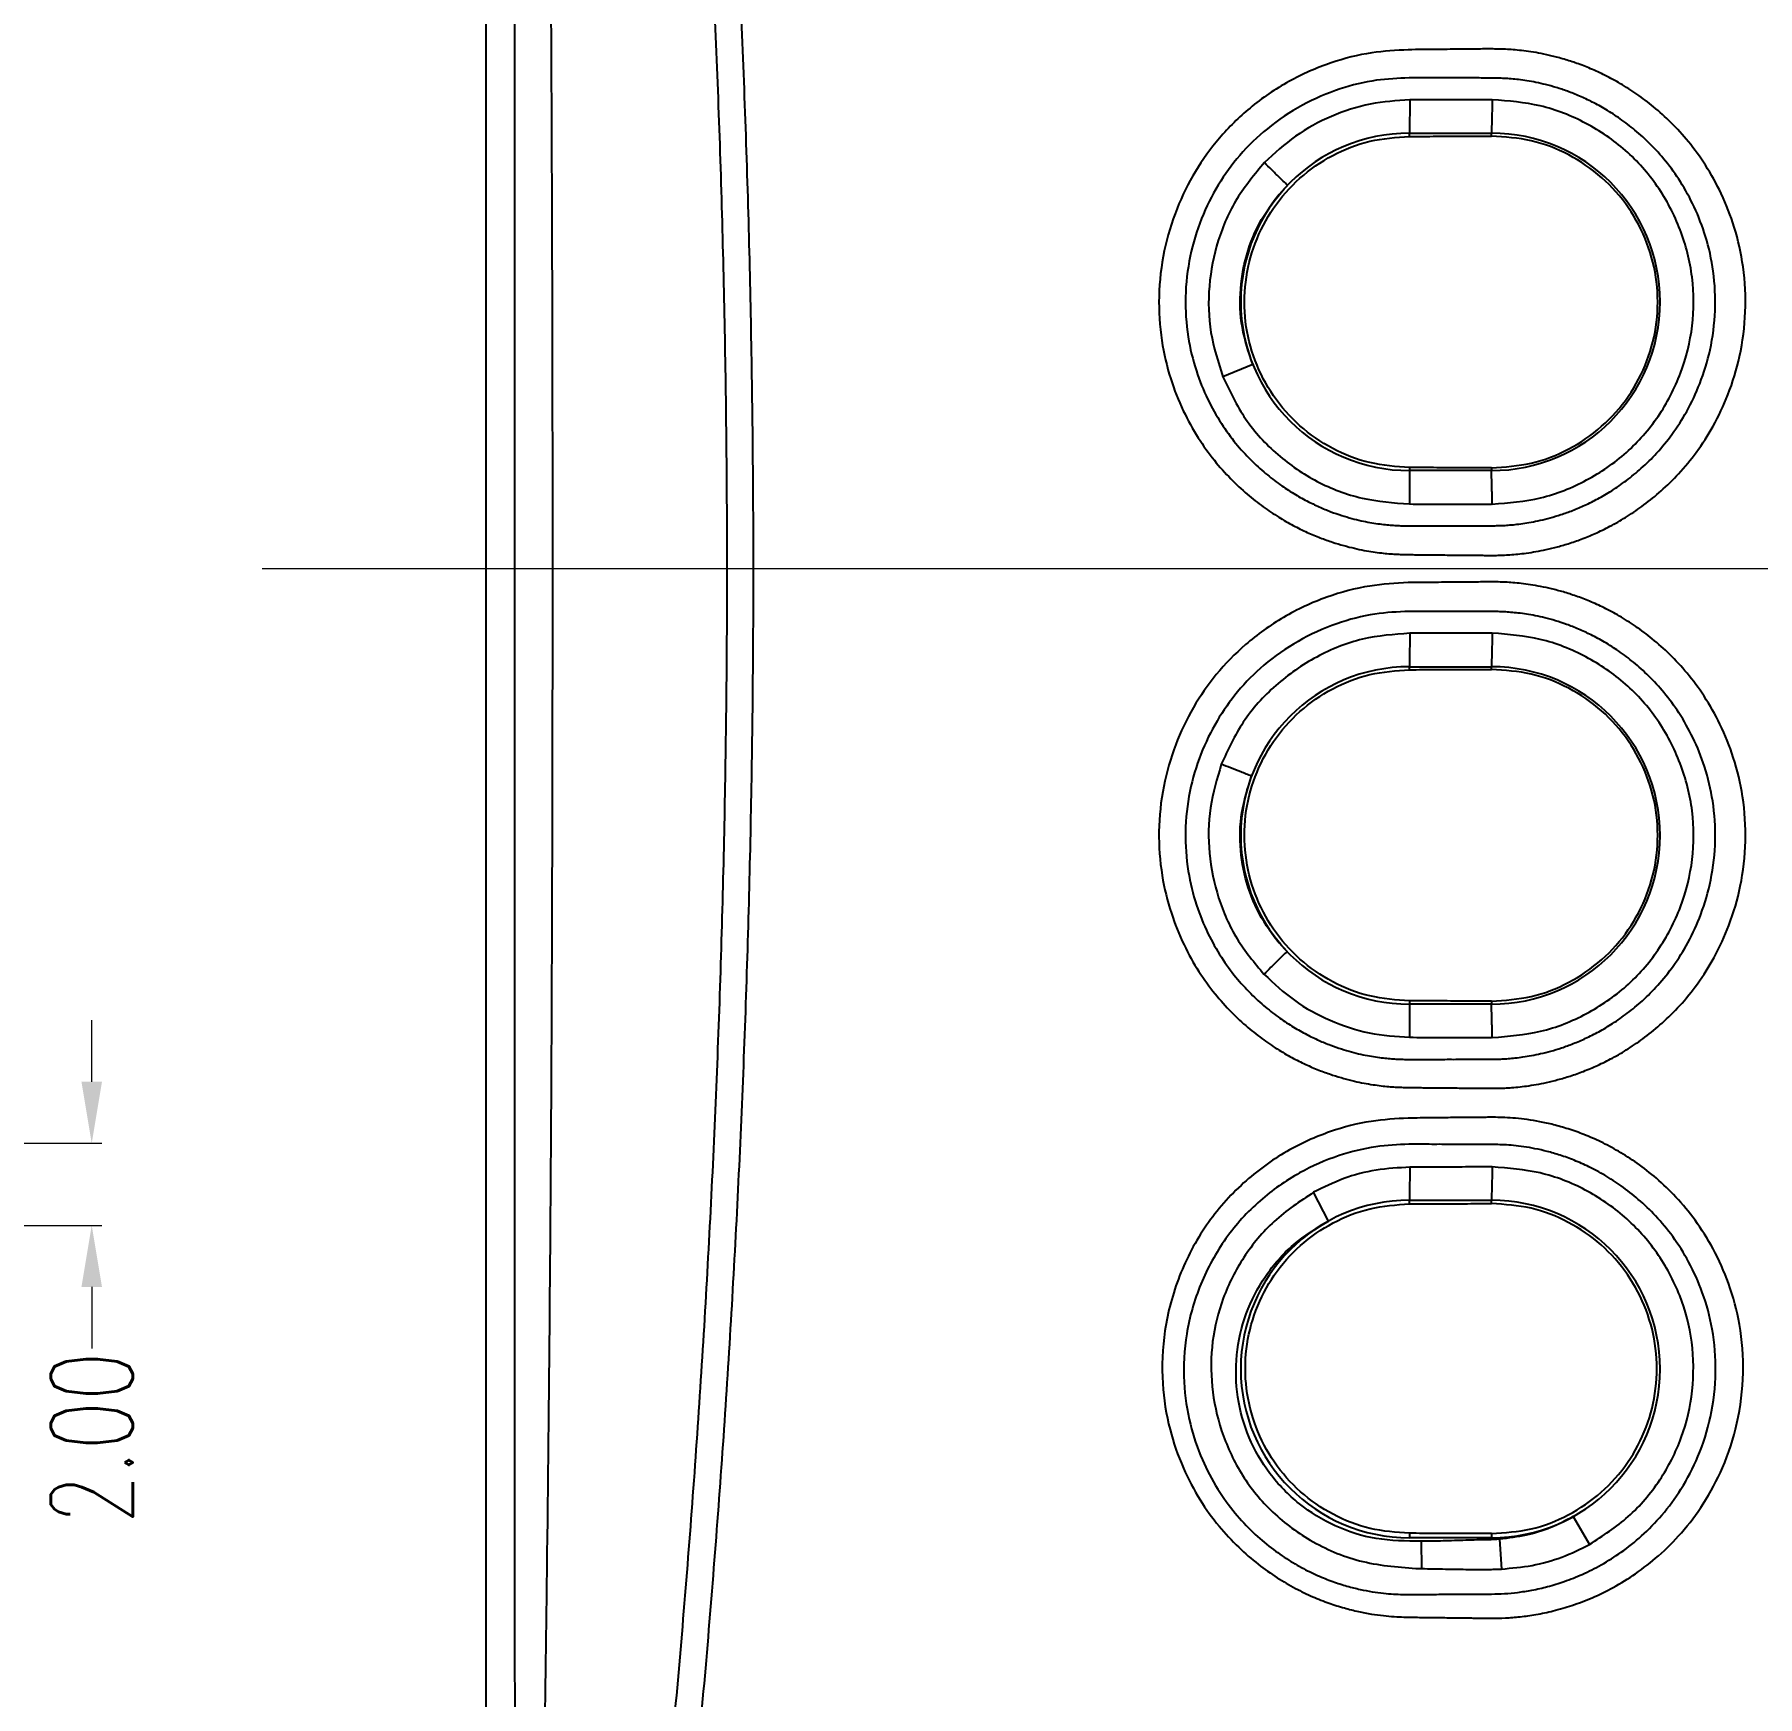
# Model space of a CAD drawing. Header units: millimetres. Extents: x 52832 to 53470, y -6025 to -5739.
# Drawn here: x 53343.85 to 53385.84, y -5903.73 to -5863.23 of the extents above; entities that cross this region are included whole.
import ezdxf

# ---------------------------------------------------------------- set-up
doc = ezdxf.new("R2010")
doc.units = ezdxf.units.MM
doc.linetypes.add('CENTER', pattern=[0.6, 0.375, -0.075, 0.075, -0.075])
doc.layers.get('0').update_dxf_attribs({"linetype": 'CONTINUOUS'})
doc.layers.get('Defpoints').update_dxf_attribs({"linetype": 'CONTINUOUS'})
doc.layers.add('dim', color=82, linetype='CONTINUOUS', lineweight=9)
doc.layers.add('part', color=7, linetype='CONTINUOUS', lineweight=20)
doc.styles.get("Standard").update_dxf_attribs({"font": 'romans.shx', "width": 0.7})
doc.dimstyles.new('03', dxfattribs={"dimscale": 0.5, "dimtxt": 4, "dimasz": 3, "dimexe": 0.5, "dimexo": 0.5, "dimgap": 0.09, "dimtad": 0, "dimzin": 0, "dimdsep": 46, "dimtxsty": 'Standard', "dimcen": 0, "dimclrd": 256, "dimclre": 256, "dimclrt": 6, "dimazin": 2, "dimtp": 0.01, "dimtm": 0.01, "dimtfac": 1, "dimtofl": 0, "dimtmove": 0, "dimatfit": 0, "dimfxl": 0, "dimtolj": 1, "dimtzin": 0, "dimlwd": -1, "dimlwe": -1, "dimarcsym": 0})

# ---------------------------------------------------------------- blocks, each defined once
blk = doc.blocks.new('*D1172')
at = {"layer": 'Defpoints', "color": 0}
for p in [(53330.838, -5890.249), (53330.838, -5892.249), (53345.243, -5892.249)]:
    blk.add_point(p, dxfattribs=at)
at = {"layer": 'dim'}
for p, q in [((53345.243, -5888.749), (53345.243, -5887.249)), ((53331.088, -5890.249), (53345.493, -5890.249)), ((53331.088, -5892.249), (53345.493, -5892.249)), ((53345.243, -5893.749), (53345.243, -5895.249))]:
    blk.add_line(p, q, dxfattribs=at)
for points in [[(53344.993, -5888.749), (53345.493, -5888.749), (53345.243, -5890.249)], [(53344.993, -5893.749), (53345.493, -5893.749), (53345.243, -5892.249)]]:
    blk.add_solid(points, dxfattribs=at)
at = {"layer": 'dim', "color": 6, "insert": (53345.243, -5897.427), "char_height": 2, "attachment_point": 5, "rotation": 90}
blk.add_mtext('\\A1;2.00', dxfattribs=at)

msp = doc.modelspace()

# ---------------------------------------------------------------- linework, layer by layer
at = {"color": 7, "linetype": 'Continuous'}
for p, q in [((53354.858, -5928.254), (53354.858, -5824.243)), ((53377.371, -5864.83), (53377.358, -5865.639)), ((53377.358, -5865.718), (53377.358, -5865.639)), ((53377.358, -5865.639), (53379.358, -5865.639)), ((53379.358, -5865.711), (53379.358, -5865.639)), ((53373.541, -5871.273), (53372.811, -5871.575)), ((53377.358, -5873.787), (53377.358, -5873.859)), ((53377.358, -5873.859), (53377.364, -5874.674)), ((53379.358, -5873.859), (53377.358, -5873.859)), ((53379.358, -5873.793), (53379.358, -5873.859)), ((53377.358, -5878.711), (53377.358, -5878.639)), ((53377.358, -5878.639), (53379.358, -5878.639)), ((53379.358, -5878.705), (53379.358, -5878.639)), ((53377.358, -5886.78), (53377.358, -5886.859)), ((53379.358, -5886.859), (53377.358, -5886.859)), ((53379.358, -5886.787), (53379.358, -5886.859)), ((53375.384, -5892.144), (53375.023, -5891.444)), ((53377.358, -5891.726), (53377.358, -5891.639)), ((53377.358, -5891.639), (53379.358, -5891.639)), ((53379.358, -5891.719), (53379.358, -5891.639)), ((53381.35, -5899.344), (53381.749, -5900.023)), ((53377.358, -5899.752), (53377.358, -5899.859)), ((53379.358, -5899.859), (53377.358, -5899.859)), ((53377.642, -5899.946), (53377.653, -5900.612)), ((53379.358, -5899.759), (53379.358, -5899.859)), ((53379.553, -5899.895), (53379.602, -5900.622))]:
    msp.add_line(p, q, dxfattribs=at)
for centre, start, end in [((53377.358, -5869.749), 90, 270), ((53379.358, -5869.749), 270, 90), ((53377.358, -5882.749), 90, 270), ((53379.358, -5882.749), 270, 90), ((53377.358, -5895.749), 90, 270), ((53379.358, -5895.749), 270, 90)]:
    msp.add_arc(centre, 4.11, start, end, dxfattribs=at)
for points in [[(53357.634, -5924.338), (53358.495, -5918.375), (53359.25, -5912.399), (53359.894, -5906.41), (53360.174, -5903.41), (53360.424, -5900.407), (53360.645, -5897.4), (53360.837, -5894.389), (53361.133, -5888.358), (53361.311, -5882.318), (53361.371, -5876.274), (53361.312, -5870.23), (53361.135, -5864.189), (53360.84, -5858.153), (53360.648, -5855.138), (53360.427, -5852.126), (53360.176, -5849.117), (53359.897, -5846.111), (53359.251, -5840.109), (53358.496, -5834.125), (53357.634, -5828.16)], [(53356.977, -5828.311), (53357.843, -5834.255), (53358.601, -5840.219), (53359.247, -5846.202), (53359.527, -5849.199), (53359.778, -5852.199), (53359.999, -5855.202), (53360.191, -5858.207), (53360.486, -5864.225), (53360.663, -5870.248), (53360.722, -5876.274), (53360.662, -5882.3), (53360.484, -5888.322), (53360.188, -5894.335), (53359.996, -5897.337), (53359.775, -5900.335), (53359.525, -5903.329), (53359.245, -5906.319), (53358.6, -5912.289), (53357.842, -5918.245), (53356.977, -5924.187)], [(53355.561, -5838.473), (53355.546, -5864.332), (53355.546, -5887.577), (53355.555, -5908.214), (53355.585, -5926.609)], [(53355.711, -5926.577), (53355.917, -5920.282), (53356.1, -5913.995), (53356.235, -5907.707), (53356.332, -5901.418), (53356.447, -5888.834), (53356.479, -5876.249), (53356.447, -5863.663), (53356.332, -5851.08), (53356.235, -5844.791), (53356.1, -5838.503)], [(53377.332, -5863.607), (53376.44, -5863.683), (53375.45, -5863.927), (53374.422, -5864.381), (53373.474, -5865.027), (53372.727, -5865.761), (53372.144, -5866.57), (53371.694, -5867.478), (53371.384, -5868.504), (53371.256, -5869.616), (53371.324, -5870.692), (53371.542, -5871.625), (53371.848, -5872.403), (53372.211, -5873.06), (53372.604, -5873.609), (53373.007, -5874.062), (53373.407, -5874.436), (53373.797, -5874.742), (53374.172, -5874.993), (53374.529, -5875.198), (53374.868, -5875.365), (53375.187, -5875.498), (53375.483, -5875.604), (53375.759, -5875.688), (53376.017, -5875.753), (53376.256, -5875.803), (53376.476, -5875.84), (53376.677, -5875.867), (53376.857, -5875.885), (53377.02, -5875.896), (53377.174, -5875.903), (53377.326, -5875.907), (53377.482, -5875.909), (53377.653, -5875.911), (53377.845, -5875.912), (53378.058, -5875.915), (53378.279, -5875.917), (53378.486, -5875.919), (53378.675, -5875.92), (53378.841, -5875.922), (53378.989, -5875.923), (53379.121, -5875.924), (53379.24, -5875.926), (53379.348, -5875.926)], [(53379.348, -5875.926), (53379.483, -5875.925), (53379.635, -5875.92), (53379.807, -5875.911), (53379.997, -5875.895), (53380.207, -5875.87), (53380.439, -5875.833), (53380.692, -5875.783), (53380.968, -5875.716), (53381.266, -5875.629), (53381.587, -5875.516), (53381.928, -5875.373), (53382.29, -5875.194), (53382.672, -5874.972), (53383.073, -5874.697), (53383.491, -5874.356), (53383.92, -5873.936), (53384.349, -5873.416), (53384.758, -5872.78), (53385.12, -5872.014), (53385.405, -5871.077), (53385.544, -5869.99), (53385.49, -5868.897), (53385.275, -5867.93), (53384.957, -5867.112), (53384.574, -5866.422), (53384.158, -5865.849), (53383.732, -5865.381), (53383.31, -5864.999), (53382.898, -5864.687), (53382.503, -5864.434), (53382.128, -5864.231), (53381.773, -5864.068), (53381.44, -5863.939), (53381.128, -5863.838), (53380.838, -5863.76), (53380.569, -5863.701), (53380.319, -5863.657), (53380.09, -5863.627), (53379.885, -5863.607), (53379.699, -5863.595), (53379.527, -5863.59), (53379.358, -5863.588), (53379.185, -5863.588), (53378.997, -5863.591), (53378.785, -5863.593), (53378.546, -5863.595), (53378.282, -5863.597), (53377.992, -5863.6), (53377.677, -5863.603), (53377.332, -5863.607)], [(53377.349, -5864.291), (53376.556, -5864.352), (53375.672, -5864.563), (53374.749, -5864.96), (53373.896, -5865.53), (53373.224, -5866.182), (53372.701, -5866.903), (53372.295, -5867.717), (53372.016, -5868.637), (53371.902, -5869.634), (53371.967, -5870.599), (53372.166, -5871.433), (53372.446, -5872.127), (53372.775, -5872.711), (53373.129, -5873.198), (53373.492, -5873.599), (53373.853, -5873.929), (53374.204, -5874.199), (53374.54, -5874.42), (53374.859, -5874.599), (53375.162, -5874.744), (53375.445, -5874.861), (53375.71, -5874.953), (53375.955, -5875.025), (53376.184, -5875.081), (53376.396, -5875.123), (53376.591, -5875.154), (53376.768, -5875.176), (53376.927, -5875.191), (53377.071, -5875.2), (53377.209, -5875.205), (53377.35, -5875.207), (53377.501, -5875.207), (53377.67, -5875.207), (53377.863, -5875.206), (53378.077, -5875.206), (53378.297, -5875.206), (53378.504, -5875.205), (53378.692, -5875.205), (53378.859, -5875.205), (53379.007, -5875.205), (53379.14, -5875.205), (53379.256, -5875.205), (53379.357, -5875.204)], [(53379.357, -5875.204), (53379.481, -5875.202), (53379.618, -5875.198), (53379.767, -5875.189), (53379.933, -5875.174), (53380.119, -5875.15), (53380.323, -5875.117), (53380.546, -5875.072), (53380.789, -5875.011), (53381.052, -5874.933), (53381.334, -5874.832), (53381.634, -5874.705), (53381.952, -5874.546), (53382.288, -5874.35), (53382.641, -5874.106), (53383.008, -5873.805), (53383.384, -5873.435), (53383.758, -5872.978), (53384.116, -5872.419), (53384.434, -5871.745), (53384.685, -5870.921), (53384.808, -5869.965), (53384.762, -5869.003), (53384.575, -5868.153), (53384.297, -5867.432), (53383.963, -5866.823), (53383.599, -5866.318), (53383.226, -5865.904), (53382.855, -5865.565), (53382.493, -5865.288), (53382.145, -5865.063), (53381.815, -5864.881), (53381.503, -5864.735), (53381.21, -5864.619), (53380.935, -5864.527), (53380.679, -5864.456), (53380.442, -5864.403), (53380.221, -5864.363), (53380.019, -5864.335), (53379.838, -5864.317), (53379.675, -5864.306), (53379.522, -5864.299), (53379.367, -5864.297), (53379.201, -5864.296), (53379.015, -5864.295), (53378.802, -5864.295), (53378.562, -5864.294), (53378.298, -5864.294), (53378.01, -5864.293), (53377.694, -5864.292), (53377.349, -5864.291)], [(53377.371, -5864.83), (53376.404, -5864.932), (53375.459, -5865.23), (53374.582, -5865.715), (53373.825, -5866.357)], [(53379.378, -5864.825), (53378.725, -5864.824), (53378.056, -5864.828), (53377.371, -5864.83)], [(53379.378, -5864.825), (53379.369, -5865.201), (53379.358, -5865.639)], [(53379.379, -5874.677), (53380.556, -5874.523), (53381.676, -5874.089), (53382.647, -5873.417), (53383.418, -5872.539), (53383.965, -5871.486), (53384.25, -5870.332), (53384.247, -5869.151), (53383.955, -5867.992), (53383.4, -5866.935), (53382.625, -5866.062), (53381.661, -5865.402), (53380.547, -5864.976), (53379.378, -5864.825)], [(53377.358, -5873.787), (53376.395, -5873.666), (53375.488, -5873.319), (53374.69, -5872.766), (53374.048, -5872.038), (53373.599, -5871.178), (53373.367, -5870.236), (53373.368, -5869.266), (53373.599, -5868.324), (53374.049, -5867.465), (53374.691, -5866.738), (53375.488, -5866.185), (53376.395, -5865.838), (53377.358, -5865.718)], [(53377.358, -5865.718), (53378.022, -5865.716), (53378.691, -5865.713), (53379.358, -5865.711)], [(53379.358, -5873.793), (53380.327, -5873.678), (53381.24, -5873.334), (53382.044, -5872.781), (53382.692, -5872.052), (53383.147, -5871.188), (53383.381, -5870.241), (53383.381, -5869.265), (53383.147, -5868.317), (53382.693, -5867.453), (53382.045, -5866.724), (53381.24, -5866.17), (53380.327, -5865.826), (53379.358, -5865.711)], [(53373.825, -5866.357), (53373.159, -5867.234), (53372.7, -5868.257), (53372.483, -5869.365), (53372.522, -5870.494), (53372.811, -5871.575)], [(53374.385, -5866.911), (53374.185, -5866.713), (53373.995, -5866.525), (53373.825, -5866.357)], [(53373.541, -5871.273), (53373.287, -5870.373), (53373.246, -5869.428), (53373.427, -5868.499), (53373.817, -5867.642), (53374.385, -5866.911)], [(53372.811, -5871.575), (53373.366, -5872.6), (53374.151, -5873.468), (53375.111, -5874.122), (53376.204, -5874.529), (53377.364, -5874.674)], [(53379.358, -5873.793), (53378.694, -5873.791), (53378.025, -5873.789), (53377.358, -5873.787)], [(53379.379, -5874.677), (53379.369, -5874.304), (53379.358, -5873.859)], [(53377.364, -5874.674), (53378.049, -5874.678), (53378.714, -5874.68), (53379.357, -5874.678)], [(53379.379, -5874.677), (53379.372, -5874.677), (53379.364, -5874.678), (53379.357, -5874.678)], [(53377.331, -5876.59), (53376.394, -5876.673), (53375.348, -5876.944), (53374.29, -5877.436), (53373.363, -5878.101), (53372.652, -5878.83), (53372.093, -5879.635), (53371.662, -5880.537), (53371.37, -5881.553), (53371.255, -5882.655), (53371.332, -5883.723), (53371.556, -5884.646), (53371.865, -5885.415), (53372.228, -5886.065), (53372.621, -5886.608), (53373.023, -5887.057), (53373.421, -5887.427), (53373.809, -5887.731), (53374.182, -5887.98), (53374.537, -5888.183), (53374.874, -5888.348), (53375.191, -5888.481), (53375.486, -5888.586), (53375.76, -5888.669), (53376.016, -5888.735), (53376.253, -5888.785), (53376.473, -5888.822), (53376.673, -5888.849), (53376.852, -5888.867), (53377.015, -5888.879), (53377.168, -5888.886), (53377.318, -5888.89), (53377.473, -5888.892), (53377.641, -5888.894), (53377.83, -5888.896), (53378.042, -5888.898), (53378.262, -5888.9), (53378.473, -5888.902), (53378.664, -5888.904), (53378.834, -5888.906), (53378.984, -5888.907), (53379.118, -5888.909), (53379.239, -5888.91), (53379.348, -5888.91)], [(53379.348, -5888.91), (53379.484, -5888.909), (53379.638, -5888.905), (53379.81, -5888.896), (53380.001, -5888.879), (53380.213, -5888.854), (53380.446, -5888.818), (53380.701, -5888.767), (53380.978, -5888.699), (53381.278, -5888.611), (53381.6, -5888.497), (53381.943, -5888.352), (53382.307, -5888.172), (53382.691, -5887.946), (53383.095, -5887.667), (53383.515, -5887.322), (53383.946, -5886.895), (53384.376, -5886.366), (53384.784, -5885.72), (53385.144, -5884.942), (53385.422, -5883.986), (53385.547, -5882.89), (53385.478, -5881.802), (53385.253, -5880.847), (53384.928, -5880.04), (53384.542, -5879.359), (53384.124, -5878.796), (53383.699, -5878.336), (53383.278, -5877.96), (53382.868, -5877.653), (53382.475, -5877.404), (53382.102, -5877.204), (53381.75, -5877.045), (53381.42, -5876.918), (53381.11, -5876.818), (53380.822, -5876.742), (53380.556, -5876.684), (53380.308, -5876.641), (53380.082, -5876.611), (53379.879, -5876.591), (53379.696, -5876.58), (53379.525, -5876.574), (53379.359, -5876.572), (53379.187, -5876.573), (53378.999, -5876.575), (53378.787, -5876.577), (53378.548, -5876.579), (53378.283, -5876.581), (53377.993, -5876.584), (53377.677, -5876.587), (53377.331, -5876.59)], [(53377.349, -5877.29), (53376.519, -5877.357), (53375.588, -5877.592), (53374.643, -5878.021), (53373.81, -5878.604), (53373.171, -5879.249), (53372.669, -5879.963), (53372.277, -5880.768), (53372.009, -5881.676), (53371.901, -5882.664), (53371.969, -5883.621), (53372.17, -5884.448), (53372.449, -5885.138), (53372.776, -5885.718), (53373.129, -5886.202), (53373.492, -5886.602), (53373.851, -5886.931), (53374.201, -5887.2), (53374.536, -5887.419), (53374.855, -5887.598), (53375.157, -5887.743), (53375.44, -5887.86), (53375.704, -5887.952), (53375.949, -5888.024), (53376.177, -5888.079), (53376.389, -5888.122), (53376.584, -5888.153), (53376.762, -5888.175), (53376.92, -5888.19), (53377.065, -5888.199), (53377.202, -5888.204), (53377.342, -5888.206), (53377.491, -5888.207), (53377.658, -5888.206), (53377.847, -5888.205), (53378.059, -5888.205), (53378.28, -5888.204), (53378.49, -5888.204), (53378.681, -5888.203), (53378.85, -5888.203), (53379.001, -5888.202), (53379.136, -5888.202), (53379.254, -5888.202), (53379.357, -5888.202)], [(53379.357, -5888.202), (53379.482, -5888.2), (53379.62, -5888.195), (53379.771, -5888.186), (53379.939, -5888.17), (53380.126, -5888.146), (53380.332, -5888.112), (53380.557, -5888.066), (53380.802, -5888.004), (53381.066, -5887.924), (53381.35, -5887.821), (53381.653, -5887.692), (53381.973, -5887.531), (53382.311, -5887.33), (53382.667, -5887.082), (53383.036, -5886.776), (53383.413, -5886.397), (53383.788, -5885.931), (53384.145, -5885.362), (53384.459, -5884.675), (53384.702, -5883.834), (53384.811, -5882.869), (53384.75, -5881.912), (53384.551, -5881.073), (53384.266, -5880.363), (53383.928, -5879.765), (53383.563, -5879.269), (53383.189, -5878.863), (53382.819, -5878.531), (53382.459, -5878.26), (53382.114, -5878.04), (53381.786, -5877.863), (53381.477, -5877.72), (53381.187, -5877.607), (53380.915, -5877.518), (53380.662, -5877.449), (53380.427, -5877.397), (53380.21, -5877.358), (53380.011, -5877.331), (53379.833, -5877.314), (53379.672, -5877.303), (53379.521, -5877.297), (53379.368, -5877.294), (53379.203, -5877.293), (53379.017, -5877.293), (53378.804, -5877.293), (53378.565, -5877.293), (53378.3, -5877.292), (53378.011, -5877.291), (53377.695, -5877.291), (53377.349, -5877.29)], [(53377.371, -5877.823), (53376.218, -5877.968), (53375.098, -5878.402), (53374.103, -5879.095), (53373.31, -5879.99), (53372.774, -5881.016)], [(53377.371, -5877.823), (53377.367, -5878.065), (53377.362, -5878.343), (53377.358, -5878.639)], [(53379.378, -5877.821), (53378.725, -5877.819), (53378.056, -5877.821), (53377.371, -5877.823)], [(53379.378, -5877.821), (53379.369, -5878.194), (53379.358, -5878.639)], [(53379.379, -5887.673), (53380.555, -5887.52), (53381.675, -5887.088), (53382.645, -5886.418), (53383.416, -5885.541), (53383.964, -5884.489), (53384.25, -5883.335), (53384.248, -5882.153), (53383.956, -5880.994), (53383.401, -5879.937), (53382.626, -5879.062), (53381.662, -5878.401), (53380.548, -5877.974), (53379.378, -5877.821)], [(53377.358, -5886.78), (53376.395, -5886.66), (53375.488, -5886.313), (53374.691, -5885.76), (53374.049, -5885.033), (53373.599, -5884.174), (53373.368, -5883.232), (53373.367, -5882.262), (53373.599, -5881.32), (53374.048, -5880.46), (53374.69, -5879.732), (53375.488, -5879.178), (53376.394, -5878.831), (53377.358, -5878.711)], [(53377.358, -5878.711), (53378.023, -5878.709), (53378.692, -5878.707), (53379.358, -5878.705)], [(53379.358, -5886.787), (53380.327, -5886.672), (53381.241, -5886.327), (53382.045, -5885.774), (53382.693, -5885.044), (53383.147, -5884.181), (53383.381, -5883.233), (53383.381, -5882.257), (53383.147, -5881.31), (53382.692, -5880.446), (53382.044, -5879.716), (53381.24, -5879.164), (53380.327, -5878.82), (53379.358, -5878.705)], [(53372.774, -5881.016), (53372.511, -5882.075), (53372.488, -5883.185), (53372.709, -5884.269), (53373.16, -5885.266), (53373.814, -5886.129)], [(53373.51, -5881.304), (53373.247, -5881.201), (53372.997, -5881.103), (53372.774, -5881.016)], [(53374.376, -5885.578), (53373.815, -5884.853), (53373.431, -5884.016), (53373.248, -5883.113), (53373.275, -5882.192), (53373.51, -5881.304)], [(53374.376, -5885.578), (53374.175, -5885.775), (53373.984, -5885.962), (53373.814, -5886.129)], [(53373.814, -5886.129), (53374.556, -5886.766), (53375.428, -5887.252), (53376.38, -5887.557), (53377.364, -5887.667)], [(53379.358, -5886.787), (53378.693, -5886.784), (53378.024, -5886.782), (53377.358, -5886.78)], [(53377.358, -5886.859), (53377.36, -5887.153), (53377.362, -5887.428), (53377.364, -5887.667)], [(53379.379, -5887.673), (53379.369, -5887.297), (53379.358, -5886.859)], [(53377.364, -5887.667), (53378.05, -5887.672), (53378.714, -5887.674), (53379.357, -5887.673)], [(53379.379, -5887.673), (53379.372, -5887.673), (53379.364, -5887.673), (53379.357, -5887.673)], [(53377.332, -5889.636), (53376.426, -5889.715), (53375.434, -5889.966), (53374.371, -5890.449), (53373.317, -5891.216), (53372.413, -5892.247), (53371.758, -5893.481), (53371.4, -5894.818), (53371.347, -5896.104), (53371.524, -5897.222), (53371.849, -5898.161), (53372.261, -5898.94), (53372.72, -5899.577), (53373.198, -5900.092), (53373.675, -5900.506), (53374.139, -5900.835), (53374.583, -5901.095), (53375.005, -5901.298), (53375.403, -5901.454), (53375.773, -5901.571), (53376.116, -5901.657), (53376.434, -5901.718), (53376.728, -5901.758), (53376.99, -5901.781), (53377.224, -5901.792), (53377.443, -5901.797), (53377.663, -5901.8), (53377.894, -5901.803), (53378.117, -5901.806), (53378.321, -5901.808), (53378.502, -5901.811), (53378.661, -5901.813), (53378.804, -5901.814), (53378.932, -5901.816), (53379.047, -5901.817), (53379.153, -5901.819), (53379.253, -5901.82), (53379.351, -5901.821)], [(53379.351, -5901.821), (53379.7, -5901.813), (53380.054, -5901.785), (53380.442, -5901.73), (53380.865, -5901.64), (53381.32, -5901.508), (53381.809, -5901.322), (53382.326, -5901.07), (53382.868, -5900.736), (53383.426, -5900.301), (53383.986, -5899.742), (53384.519, -5899.033), (53384.988, -5898.154), (53385.341, -5897.072), (53385.491, -5895.844), (53385.402, -5894.666), (53385.135, -5893.661), (53384.76, -5892.82), (53384.322, -5892.126), (53383.853, -5891.56), (53383.377, -5891.102), (53382.908, -5890.735), (53382.454, -5890.444), (53382.022, -5890.214), (53381.612, -5890.036), (53381.227, -5889.9), (53380.869, -5889.798), (53380.537, -5889.724), (53380.229, -5889.674), (53379.946, -5889.641), (53379.688, -5889.624), (53379.46, -5889.617), (53379.264, -5889.617), (53379.092, -5889.618), (53378.927, -5889.62), (53378.756, -5889.622), (53378.567, -5889.623), (53378.359, -5889.625), (53378.132, -5889.628), (53377.886, -5889.63), (53377.62, -5889.633), (53377.332, -5889.636)], [(53377.348, -5890.273), (53376.538, -5890.336), (53375.645, -5890.551), (53374.683, -5890.972), (53373.719, -5891.649), (53372.888, -5892.568), (53372.275, -5893.68), (53371.93, -5894.894), (53371.866, -5896.07), (53372.019, -5897.095), (53372.312, -5897.958), (53372.689, -5898.674), (53373.11, -5899.258), (53373.55, -5899.729), (53373.991, -5900.106), (53374.419, -5900.404), (53374.829, -5900.638), (53375.217, -5900.819), (53375.582, -5900.958), (53375.921, -5901.061), (53376.235, -5901.135), (53376.526, -5901.186), (53376.793, -5901.218), (53377.032, -5901.235), (53377.247, -5901.242), (53377.458, -5901.243), (53377.675, -5901.242), (53377.907, -5901.24), (53378.131, -5901.238), (53378.334, -5901.237), (53378.514, -5901.236), (53378.674, -5901.235), (53378.817, -5901.234), (53378.945, -5901.233), (53379.061, -5901.233), (53379.167, -5901.232), (53379.265, -5901.232), (53379.357, -5901.231)], [(53379.357, -5901.231), (53379.678, -5901.22), (53379.995, -5901.191), (53380.345, -5901.136), (53380.725, -5901.05), (53381.134, -5900.925), (53381.572, -5900.752), (53382.034, -5900.519), (53382.518, -5900.213), (53383.014, -5899.817), (53383.509, -5899.311), (53383.977, -5898.673), (53384.388, -5897.884), (53384.695, -5896.916), (53384.821, -5895.822), (53384.737, -5894.775), (53384.497, -5893.884), (53384.163, -5893.139), (53383.775, -5892.524), (53383.359, -5892.021), (53382.937, -5891.615), (53382.52, -5891.288), (53382.118, -5891.028), (53381.735, -5890.823), (53381.372, -5890.663), (53381.031, -5890.54), (53380.713, -5890.448), (53380.419, -5890.381), (53380.146, -5890.334), (53379.894, -5890.304), (53379.667, -5890.288), (53379.461, -5890.281), (53379.277, -5890.278), (53379.109, -5890.278), (53378.944, -5890.278), (53378.772, -5890.277), (53378.583, -5890.277), (53378.374, -5890.276), (53378.148, -5890.275), (53377.903, -5890.275), (53377.637, -5890.274), (53377.348, -5890.273)], [(53377.371, -5890.833), (53376.546, -5890.905), (53375.758, -5891.111), (53375.023, -5891.444)], [(53377.371, -5890.833), (53377.367, -5891.077), (53377.362, -5891.351), (53377.358, -5891.639)], [(53379.378, -5890.827), (53378.725, -5890.827), (53378.056, -5890.83), (53377.371, -5890.833)], [(53379.378, -5890.827), (53379.369, -5891.203), (53379.358, -5891.639)], [(53381.749, -5900.023), (53382.691, -5899.343), (53383.459, -5898.451), (53383.985, -5897.419), (53384.249, -5896.277), (53384.238, -5895.094), (53383.946, -5893.959), (53383.388, -5892.922), (53382.603, -5892.045), (53381.643, -5891.388), (53380.544, -5890.973), (53379.378, -5890.827)], [(53375.023, -5891.444), (53374.062, -5892.152), (53373.326, -5893.029), (53372.822, -5894.021), (53372.562, -5895.081), (53372.551, -5896.173), (53372.782, -5897.253), (53373.254, -5898.275), (53373.973, -5899.182), (53374.943, -5899.916), (53376.14, -5900.419), (53377.516, -5900.61)], [(53377.358, -5899.752), (53376.4, -5899.633), (53375.499, -5899.288), (53374.706, -5898.738), (53374.068, -5898.016), (53373.62, -5897.162), (53373.389, -5896.225), (53373.388, -5895.26), (53373.618, -5894.322), (53374.065, -5893.466), (53374.704, -5892.742), (53375.498, -5892.191), (53376.4, -5891.846), (53377.358, -5891.726)], [(53377.358, -5891.726), (53378.024, -5891.724), (53378.693, -5891.721), (53379.358, -5891.719)], [(53379.358, -5899.759), (53380.322, -5899.644), (53381.231, -5899.302), (53382.031, -5898.752), (53382.676, -5898.025), (53383.127, -5897.166), (53383.36, -5896.223), (53383.359, -5895.252), (53383.126, -5894.309), (53382.674, -5893.45), (53382.029, -5892.725), (53381.23, -5892.176), (53380.322, -5891.834), (53379.358, -5891.719)], [(53377.642, -5899.946), (53376.547, -5899.878), (53375.55, -5899.568), (53374.676, -5899.03), (53373.958, -5898.294), (53373.452, -5897.415), (53373.178, -5896.435), (53373.153, -5895.405), (53373.382, -5894.404), (53373.849, -5893.496), (53374.532, -5892.724), (53375.384, -5892.144)], [(53381.35, -5899.344), (53380.804, -5899.612), (53380.2, -5899.798), (53379.553, -5899.895)], [(53379.358, -5899.759), (53378.692, -5899.757), (53378.023, -5899.754), (53377.358, -5899.752)], [(53379.275, -5899.908), (53378.73, -5899.922), (53378.181, -5899.938), (53377.642, -5899.946)], [(53379.553, -5899.895), (53379.462, -5899.901), (53379.369, -5899.906), (53379.275, -5899.908)], [(53379.602, -5900.622), (53380.348, -5900.533), (53381.072, -5900.331), (53381.749, -5900.023)], [(53377.516, -5900.61), (53377.551, -5900.61), (53377.653, -5900.611)], [(53377.653, -5900.612), (53378.24, -5900.622), (53378.807, -5900.631), (53379.357, -5900.63)], [(53379.357, -5900.63), (53379.439, -5900.628), (53379.521, -5900.625), (53379.602, -5900.622)]]:
    msp.add_spline(points, degree=3, dxfattribs=at)
at = {"layer": 'part', "color": 1, "linetype": 'CENTER', "ltscale": 100}
msp.add_line((53349.398, -5876.249), (53437.317, -5876.249), dxfattribs=at)

# ---------------------------------------------------------------- dimensions: what is measured, and where the dimension line sits
at = {"layer": 'dim'}
dim = msp.add_linear_dim(base=(53345.243, -5892.249), p1=(53330.838, -5890.249), p2=(53330.838, -5892.249), angle=90, dimstyle='03', dxfattribs=at)
dim.commit()
dim.dimension.update_dxf_attribs({"geometry": '*D1172', "text_midpoint": (53345.243, -5897.427), "dimtype": 160})

doc.saveas('drawing.dxf')
